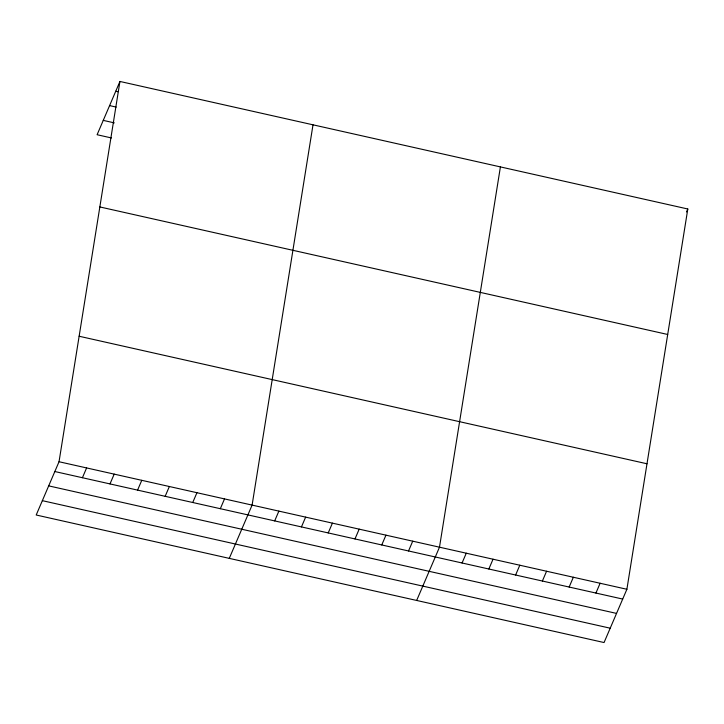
<?xml version="1.0" encoding="UTF-8"?>
<svg xmlns="http://www.w3.org/2000/svg" width="724" height="724" viewBox="0 0 724 724"><rect width="100%" height="100%" fill="white"/><g stroke="black" fill="none" stroke-linecap="round" stroke-linejoin="round"><path stroke-width="1.09" d="M59.033 461.74L119.94 81.459L687.8 208.992L626.894 589.273L604.06 642.541L36.2 515.008L59.033 461.74L626.894 589.273M313.012 124.818L252.106 505.099L229.273 558.367M500.411 166.909L439.495 547.181L416.662 600.458M119.94 81.459L97.106 134.727L111.451 137.949M82.418 477.722L86.618 467.93M109.994 483.922L114.193 474.12M137.578 490.112L141.777 480.32M165.162 496.311L169.362 486.51M192.747 502.501L196.937 492.709M220.322 508.701L224.521 498.899M274.677 520.909L278.876 511.108M301.446 526.918L305.646 517.126M328.216 532.927L332.416 523.135M354.986 538.946L359.185 529.144M381.756 544.955L385.955 535.163M408.526 550.964L412.725 541.172M462.066 562.991L466.265 553.199M488.845 569.001L493.035 559.209M515.615 575.019L519.805 565.218M686.542 211.933L687.8 208.992M542.385 581.028L546.584 571.236M569.154 587.037L573.354 577.245M595.924 593.056L600.124 583.254M115.74 91.251L117.949 91.749M109.596 105.604L116.211 107.089M103.26 120.383L114.292 122.863M99.84 206.946L667.7 334.479M79.133 336.244L646.994 463.776M54.834 471.532L622.694 599.065M48.689 485.876L616.54 613.409M42.345 500.664L610.205 628.197"/></g></svg>
